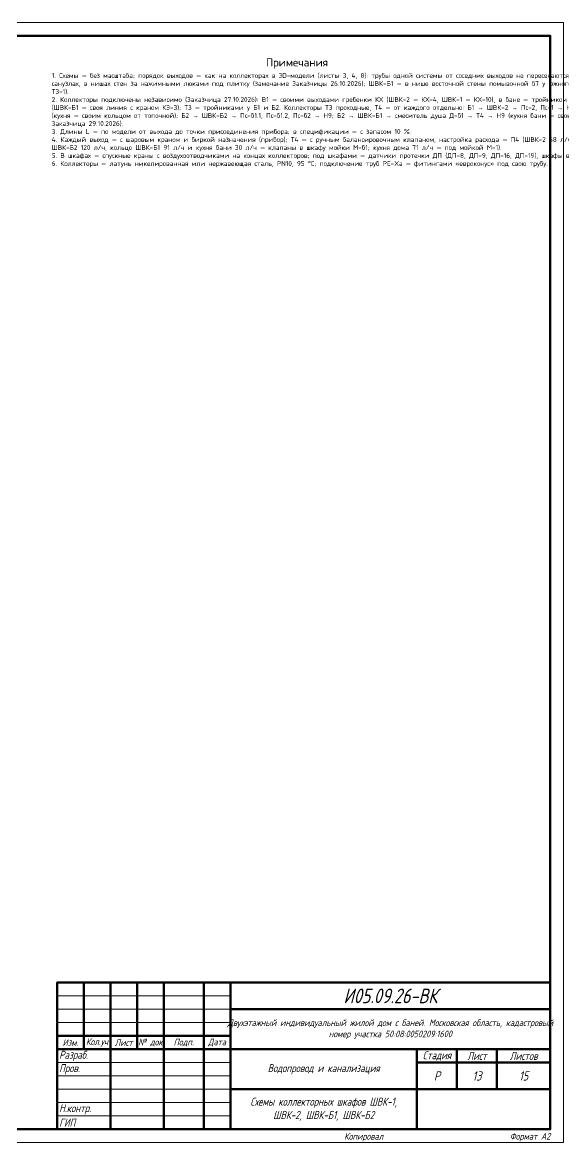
# Paper-space layout 'Лист' of a CAD drawing. Header units: millimetres. Extents: x 0 to 594, y 0 to 420.
# Drawn here: x 391 to 594, y 0 to 420 of the extents above; entities that cross this region are included whole.
import ezdxf
from ezdxf.enums import TextEntityAlignment as Align

# ---------------------------------------------------------------- set-up
doc = ezdxf.new("R2010")
doc.units = ezdxf.units.MM
for name, color, linetype, lineweight in [('Рамка', 7, 'Continuous', 50), ('Таблицы', 7, 'Continuous', 18), ('Текст', 7, 'Continuous', 18), ('Тонкие', 8, 'Continuous', 13)]:
    doc.layers.add(name, color=color, linetype=linetype, lineweight=lineweight)
doc.styles.add('GOST', font='isocpeur.ttf', dxfattribs={"width": 0.9})
doc.styles.add('GOST_I', font='isocpeur.ttf', dxfattribs={"width": 0.8})

psp = doc.layouts.new('Лист')

# ---------------------------------------------------------------- linework, layer by layer
at = {"layer": 'Рамка', "lineweight": 50}
for points in [[(20, 5), (589, 5), (589, 415), (20, 415)], [(404, 5), (589, 5), (589, 60), (404, 60)]]:
    psp.add_lwpolyline(points, close=True, dxfattribs=at)
at = {"layer": 'Таблицы', "lineweight": 50}
for p, q in [((414, 35), (414, 60)), ((424, 5), (424, 60)), ((434, 35), (434, 60)), ((444, 5), (444, 60)), ((459, 5), (459, 60)), ((469, 5), (469, 60)), ((469, 50), (589, 50)), ((404, 40), (469, 40)), ((404, 35), (589, 35)), ((539, 5), (539, 35)), ((554, 20), (554, 35)), ((569, 20), (569, 35)), ((539, 30), (589, 30)), ((469, 20), (589, 20))]:
    psp.add_line(p, q, dxfattribs=at)
at = {"layer": 'Таблицы', "lineweight": 18}
for p, q in [((404, 55), (469, 55)), ((404, 50), (469, 50)), ((404, 45), (469, 45)), ((404, 30), (469, 30)), ((404, 25), (469, 25)), ((404, 20), (469, 20)), ((404, 15), (469, 15)), ((404, 10), (469, 10))]:
    psp.add_line(p, q, dxfattribs=at)
at = {"layer": 'Тонкие'}
psp.add_lwpolyline([(0, 0), (594, 0), (594, 420), (0, 420)], close=True, dxfattribs=at)

# ---------------------------------------------------------------- texts
at = {"layer": 'Текст', "style": 'GOST'}
psp.add_text('Примечания', height=3, dxfattribs=at).set_placement((494, 405), align=Align.MIDDLE_CENTER)
at = {"layer": 'Текст'}
for s, insert, char_height, width, attachment_point, style in [('1. Схемы — без масштаба; порядок выходов — как на коллекторах в 3D-модели (листы 3, 4, 8): трубы одной системы от соседних выходов не пересекаются. Коллекторы — в санузлах, в нишах стен за нажимными люками под плитку (замечание Заказчицы 26.10.2026); ШВК-Б1 — в нише восточной стены помывочной б7 у южного угла (27.10.2026, ТЗ-1).\\P2. Коллекторы подключены независимо (Заказчица 27.10.2026): В1 — своими выходами гребенки КХ (ШВК-2 — КХ-4, ШВК-1 — КХ-10), в бане — тройником у подъема Ecoflex (ШВК-Б1 — своя линия с краном КЭ-3); Т3 — тройниками у Б1 и Б2. Коллекторы Т3 проходные, Т4 — от каждого отдельно: Б1 → ШВК-2 → Пс-2, Пс-1 → Н8; Б1 → ШВК-1 → Н8 (кухня — своим кольцом от топочной); Б2 → ШВК-Б2 → Пс-б1.1, Пс-б1.2, Пс-б2 → Н9; Б2 → ШВК-Б1 → смеситель душа Д-б1 → Т4 → Н9 (кухня бани — своим кольцом от Б2, Заказчица 29.10.2026).\\P3. Длины L — по модели от выхода до точки присоединения прибора; в спецификации — с запасом 10 %.\\P4. Каждый выход — с шаровым краном и биркой назначения (прибор); Т4 — с ручным балансировочным клапаном, настройка расхода — П4 (ШВК-2 68 л/ч, ШВК-1 75 л/ч, ШВК-Б2 120 л/ч, кольцо ШВК-Б1 91 л/ч и кухня бани 30 л/ч — клапаны в шкафу мойки М-б1; кухня дома 71 л/ч — под мойкой М-1).\\P5. В шкафах — спускные краны с воздухоотводчиками на концах коллекторов; под шкафами — датчики протечки ДП (ДП-8, ДП-9, ДП-16, ДП-19), шкафы в нишах — с поддоном.\\P6. Коллекторы — латунь никелированная или нержавеющая сталь, PN10, 95 °С; подключение труб PE-Xa — фитингами «евроконус» под свою трубу.', (402, 401), 1.8, 184, 1, 'GOST'), ('{\\W0.8;\\Q15;Двухэтажный индивидуальный жилой дом с баней. Московская область, кадастровый номер участка 50:08:0050209:1600}', (529, 42.5), 2.5, 116, 5, 'GOST_I'), ('{\\W0.8;\\Q15;Водопровод и канализация}', (504, 27.5), 3, 66, 5, 'GOST_I'), ('{\\W0.8;\\Q15;Схемы коллекторных шкафов ШВК-1, ШВК-2, ШВК-Б1, ШВК-Б2}', (504, 12.5), 3, 66, 5, 'GOST_I')]:
    psp.add_mtext(s, dxfattribs=dict(at, insert=insert, char_height=char_height, width=width, attachment_point=attachment_point, style=style))
at = {"layer": 'Текст', "style": 'GOST_I'}
for s, insert, char_height, attachment_point in [('{\\W0.8;\\Q15;И05.09.26-ВК}', (529, 55), 5.5, 5), ('{\\W0.8;\\Q15;Изм.}', (409, 37.5), 2.5, 5), ('{\\W0.8;\\Q15;Кол.уч}', (419, 37.5), 2.5, 5), ('{\\W0.8;\\Q15;Лист}', (429, 37.5), 2.5, 5), ('{\\W0.8;\\Q15;№ док}', (439, 37.5), 2.5, 5), ('{\\W0.8;\\Q15;Подп.}', (451.5, 37.5), 2.5, 5), ('{\\W0.8;\\Q15;Дата}', (464, 37.5), 2.5, 5), ('{\\W0.8;\\Q15;Разраб.}', (404.8, 32.5), 3, 4), ('{\\W0.8;\\Q15;Стадия}', (546.5, 32.5), 3, 5), ('{\\W0.8;\\Q15;Лист}', (561.5, 32.5), 3, 5), ('{\\W0.8;\\Q15;Листов}', (579, 32.5), 3, 5), ('{\\W0.8;\\Q15;Пров.}', (404.8, 27.5), 3, 4), ('{\\W0.8;\\Q15;}', (424.8, 32.5), 3, 4), ('{\\W0.8;\\Q15;}', (459.6, 32.5), 3, 4), ('{\\W0.8;\\Q15;}', (424.8, 27.5), 3, 4), ('{\\W0.8;\\Q15;}', (459.6, 27.5), 3, 4), ('{\\W0.8;\\Q15;Р}', (546.5, 25), 3.5, 5), ('{\\W0.8;\\Q15;13}', (561.5, 25), 3.5, 5), ('{\\W0.8;\\Q15;15}', (579, 25), 3.5, 5), ('{\\W0.8;\\Q15;Н.контр.}', (404.8, 12.5), 3, 4), ('{\\W0.8;\\Q15;ГИП}', (404.8, 7.5), 3, 4), ('{\\W0.8;\\Q15;}', (424.8, 12.5), 3, 4), ('{\\W0.8;\\Q15;}', (459.6, 12.5), 3, 4), ('{\\W0.8;\\Q15;}', (424.8, 7.5), 3, 4), ('{\\W0.8;\\Q15;}', (459.6, 7.5), 3, 4), ('{\\W0.8;\\Q15;Копировал}', (519, 2), 2.5, 5), ('{\\W0.8;\\Q15;Формат А2}', (589, 2), 2.5, 6)]:
    psp.add_mtext(s, dxfattribs=dict(at, insert=insert, char_height=char_height, attachment_point=attachment_point))

doc.saveas('drawing.dxf')
